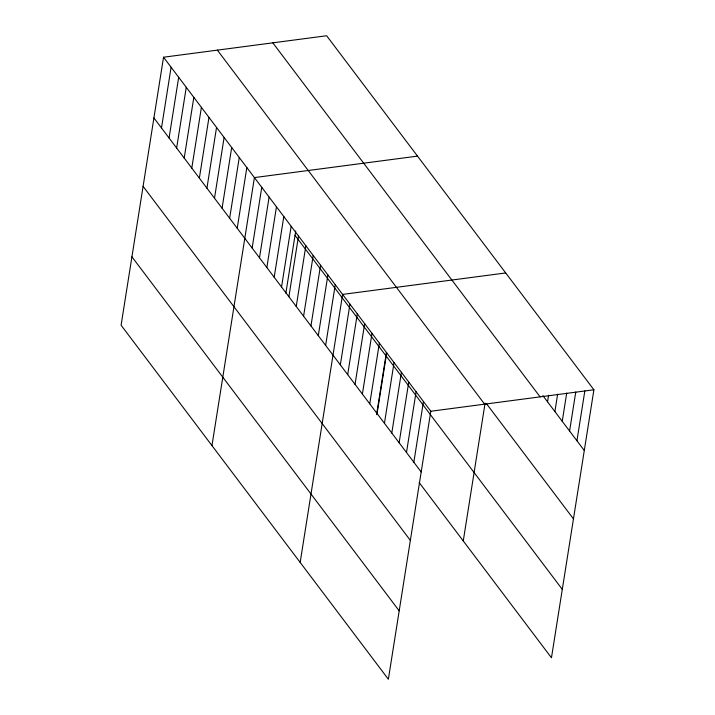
<?xml version="1.0" encoding="UTF-8"?>
<svg xmlns="http://www.w3.org/2000/svg" width="715" height="715" viewBox="0 0 715 715"><rect width="100%" height="100%" fill="white"/><g stroke="black" fill="none" stroke-linecap="round" stroke-linejoin="round"><path stroke-width="1.07" d="M163.538 57.218L121.094 325.218L388.361 679.25L430.805 411.25L163.538 57.218L326.639 35.75L593.906 389.782L551.462 657.782L419.16 482.536M161.492 127.967L171.108 67.255M169.071 138.004L178.687 77.283M176.641 148.032L186.258 87.31M184.211 158.06L193.828 97.347M191.79 168.097L201.407 107.375M199.36 178.124L208.977 117.403M206.93 188.152L216.547 127.44M214.5 198.189L224.117 137.468M222.079 208.217L231.696 147.496M229.649 218.245L239.266 157.532M237.219 228.282L246.836 167.56M211.962 445.588L254.415 177.588L417.506 156.12M252.145 248.042L261.762 187.33M259.491 257.784L269.108 197.063M266.847 267.517L276.464 206.796M274.194 277.25L283.81 216.529M281.54 286.992L291.157 226.271M285.857 293.23L295.715 231.008M288.896 296.725L298.512 236.004M296.242 306.458L305.859 245.737M303.589 316.2L313.206 255.478M310.945 325.933L320.561 265.211M318.291 335.666L327.908 274.944M325.638 345.408L335.264 284.686M300.166 562.419L342.61 294.419L505.711 272.951M340.34 364.873L349.957 304.152M347.696 374.615L357.312 313.894M355.042 384.348L364.659 323.627M362.389 394.081L372.006 333.36M369.744 403.823L379.361 343.102M376.564 414.646L386.413 352.468M377.091 413.556L386.708 352.835M384.438 423.289L394.054 362.568M391.793 433.022L401.41 372.309M399.14 442.764L408.757 382.042M406.486 452.497L416.103 391.775M413.842 462.23L423.459 401.517M463.257 540.951L485.083 403.153M547.538 401.821L548.575 395.315M554.894 411.554L557.637 394.206M562.24 421.296L566.709 393.098M569.587 431.029L575.772 391.99M576.942 440.762L584.843 390.891M430.805 411.25L593.906 389.782M542.864 395.627L584.289 450.504M272.817 42.837L540.084 396.861M486.593 403.841L573.457 518.902M217.36 50.13L484.627 404.163M295.027 235.351L562.294 589.375M153.922 117.939L421.189 471.972M143.089 186.347L410.356 540.37M131.926 256.819L399.193 610.851"/></g></svg>
